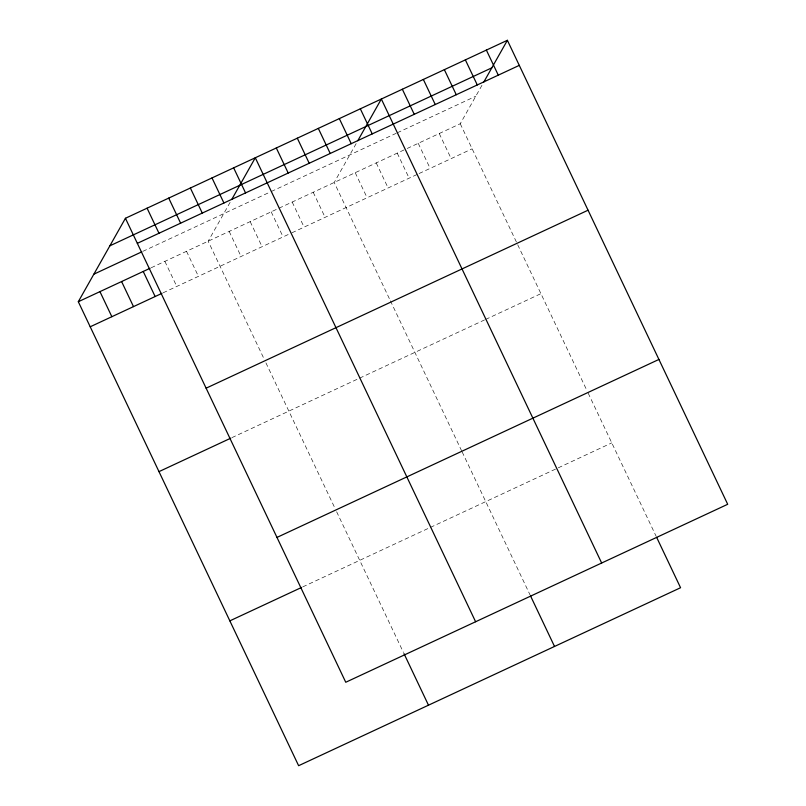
<?xml version="1.0" encoding="UTF-8"?>
<svg xmlns="http://www.w3.org/2000/svg" width="806" height="806" viewBox="0 0 806 806"><rect width="100%" height="100%" fill="white"/><g stroke="black" fill="none" stroke-linecap="round" stroke-linejoin="round"><path stroke-width="0.6" stroke-dasharray="4.03 3.02" d="M230.133 202.316L208.17 241.206L263.834 358.448M356.171 143.589L334.208 182.478L389.872 299.721M407.181 148.475L460.246 123.741L482.21 84.862M142.843 251.351L270.151 192.03M271.259 191.516L396.199 133.302M397.298 132.789L475.802 96.206M151.206 267.743L406.073 148.989M163.114 292.81L290.825 233.307M291.933 232.793L417.971 174.056M419.08 173.542L472.155 148.818M231.886 437.658L358.499 378.659M359.607 378.145L484.537 319.932M485.645 319.418L540.927 293.656M302.754 586.889L429.356 527.89M430.464 527.376L611.784 442.887M460.246 123.741L587.09 390.88M588.168 393.147L656.074 536.151M439.24 133.534L451.148 158.601M418.233 143.317L430.142 168.394M397.227 153.11L409.136 178.176M376.221 162.893L388.119 187.969M355.214 172.686L367.113 197.752M390.396 300.809L461.586 450.745M462.13 451.874L530.036 594.888M313.202 192.261L325.1 217.338M292.195 202.054L304.094 227.121M271.189 211.837L283.087 236.914M250.182 221.63L262.081 246.696M229.176 231.413L241.075 256.489M265.92 362.841L335.014 508.344M336.626 511.739L403.474 652.517M186.518 251.291L198.427 276.357M164.877 261.376L176.786 286.442"/><path stroke-width="1.21" d="M656.598 537.249L680.566 587.725L298.623 765.7L78.303 301.716L125.434 218.275L507.377 40.3L727.697 504.284L345.754 682.259L125.434 218.275M231.735 199.485L255.301 157.764L475.611 621.748M357.773 140.748L381.339 99.027L601.659 563.011M483.812 82.021L507.377 40.3M109.888 245.81L491.821 67.835M137.342 243.341L519.286 65.367M93.859 274.181L141.705 251.885M78.303 301.716L150.067 268.277M90.212 326.783L161.976 293.344M206.114 388.18L588.058 210.215M158.984 471.631L230.748 438.192M276.982 537.411L658.915 359.446M229.841 620.862L301.615 587.423M486.371 50.093L498.279 75.159M465.364 59.876L477.273 84.942M444.358 69.669L456.267 94.735M423.351 79.451L435.26 104.528M402.345 89.244L414.244 114.311M360.332 108.82L372.231 133.887M339.326 118.603L351.225 143.68M318.32 128.396L330.218 153.462M530.56 595.987L554.518 646.462M297.313 138.189L309.212 163.255M276.307 147.972L288.205 173.038M233.649 167.85L245.558 192.916M212.008 177.935L223.917 203.001M190.367 188.02L202.276 213.086M403.997 653.616L428.48 705.19M168.726 198.105L180.625 223.171M147.085 208.19L158.984 233.256M143.236 271.461L155.135 296.527M121.595 281.546L133.494 306.612M99.944 291.631L111.853 316.698"/></g></svg>
